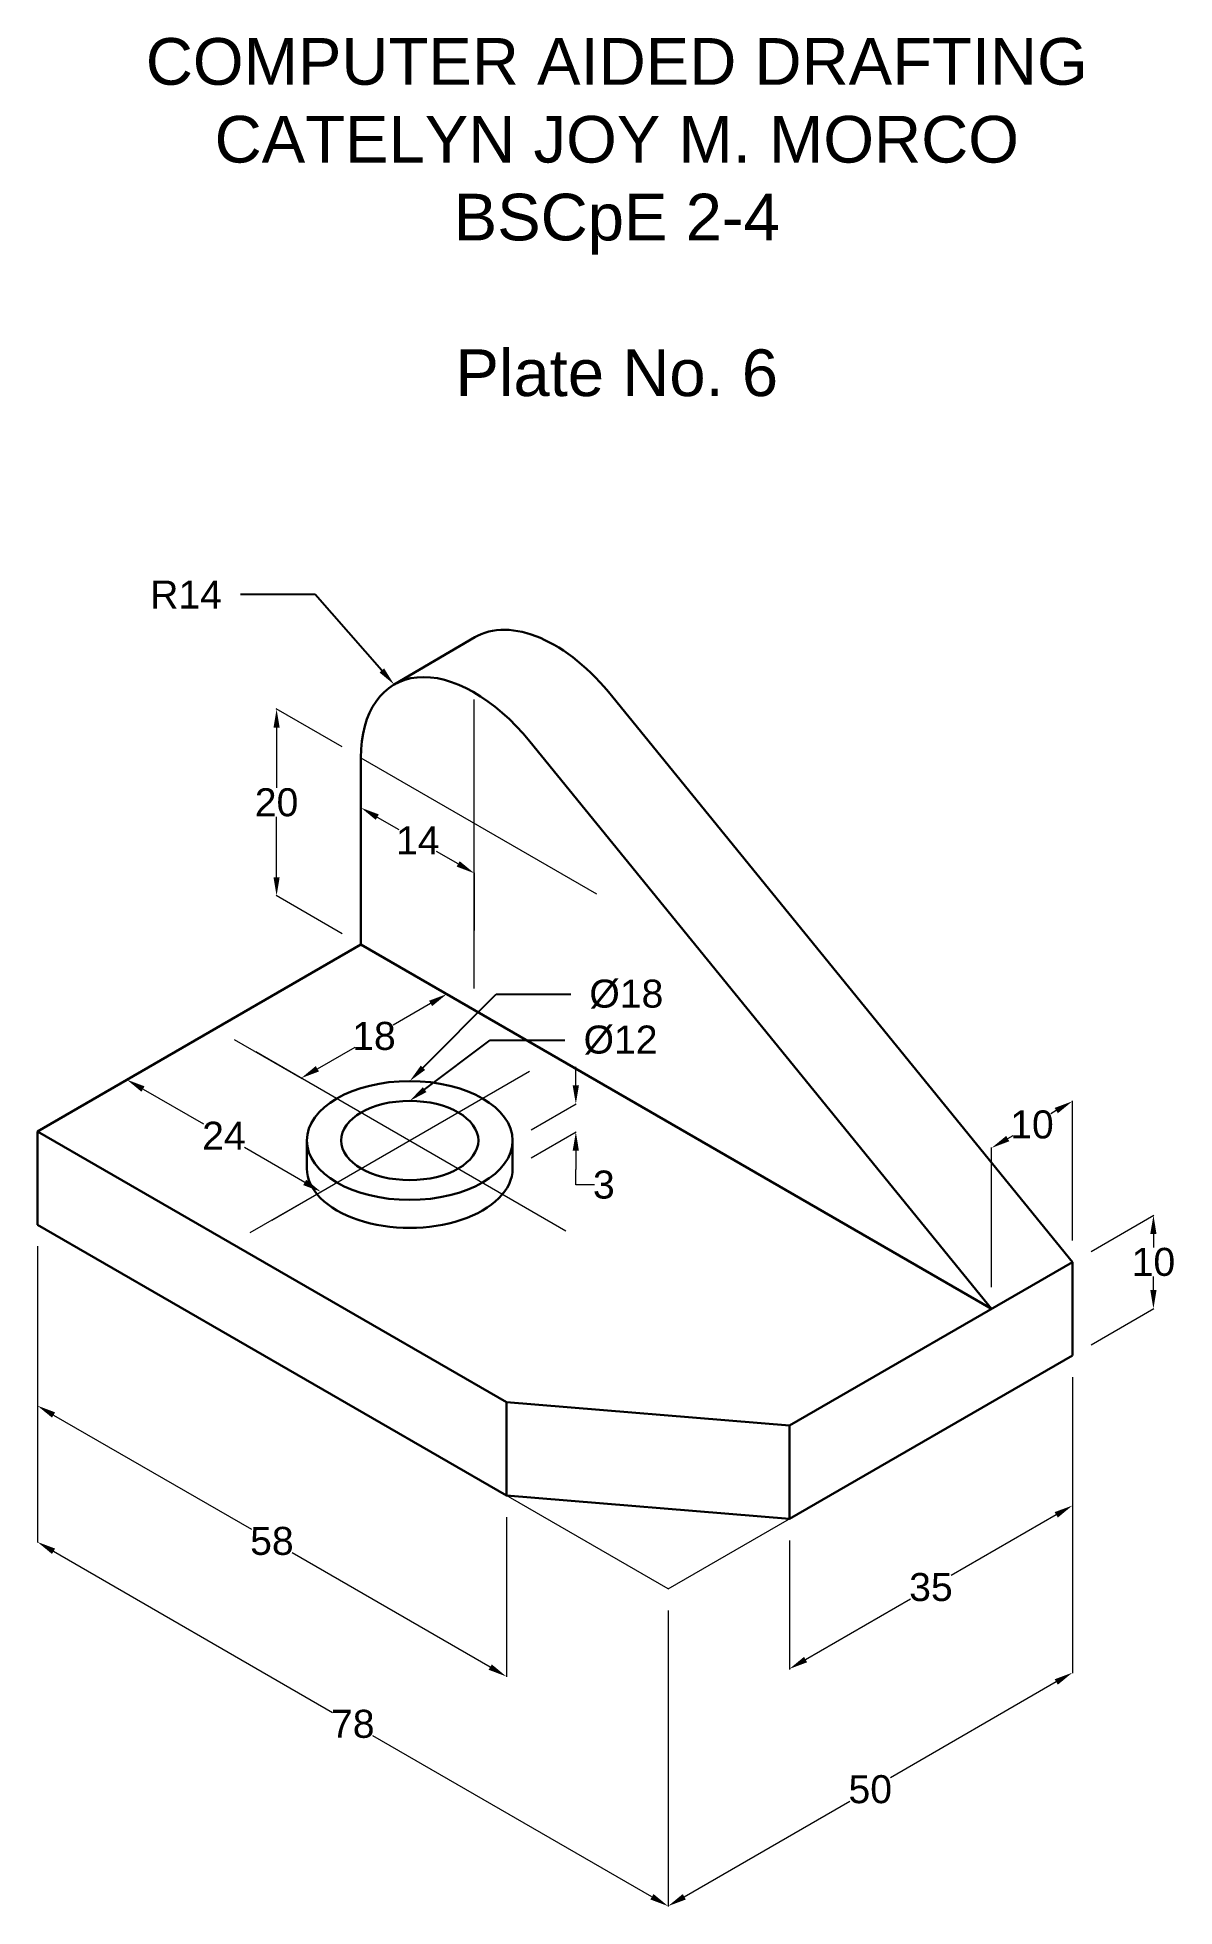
# Model space of a CAD drawing. Header units: inches. Extents: x 163 to 284, y 64 to 264.
import ezdxf
from ezdxf import colors
from ezdxf.entities.mleader import LeaderData, LeaderLine
from ezdxf.math import Vec2, Vec3

# ---------------------------------------------------------------- set-up
doc = ezdxf.new("R2010")
doc.units = ezdxf.units.IN
doc.header["$LTSCALE"] = 10
doc.header["$MEASUREMENT"] = 0
doc.header["$PDMODE"] = 35
doc.linetypes.add('CENTER2', pattern=[28.575, 19.05, -3.175, 3.175, -3.175])
for name, color, linetype, lineweight in [('centerlines', 4, 'CENTER2', 13), ('const lines', 5, 'Continuous', 9), ('dims', 3, 'Continuous', 13), ('Objectline', 7, 'Continuous', 30)]:
    doc.layers.add(name, color=color, linetype=linetype, lineweight=lineweight)
doc.styles.get("Standard").update_dxf_attribs({"font": 'arial.ttf'})
doc.dimstyles.new('Copy(3) of ISO-25', dxfattribs={"dimtxt": 3, "dimasz": 2, "dimexe": 0.049213, "dimexo": 2, "dimgap": 0.024606, "dimtad": 0, "dimtih": 1, "dimtoh": 1, "dimdec": 0, "dimzin": 1, "dimdsep": 46, "dimtxsty": 'Standard', "dimcen": 0, "dimadec": 0, "dimazin": 0, "dimtfac": 1, "dimtdec": 0, "dimtofl": 0, "dimtmove": 1, "dimatfit": 1, "dimfxl": 0.03937, "dimlwd": 13, "dimlwe": 13, "dimarcsym": 0})

# ---------------------------------------------------------------- blocks, each defined once
blk = doc.blocks.new('*D0')
at = {"layer": 'Defpoints', "color": 0, "transparency": 16777216}
for p in [(273.4, 123.33), (230.1, 98.33), (273.4, 89.36)]:
    blk.add_point(p, dxfattribs=at)
at = {"layer": 'dims', "color": 0, "linetype": 'Continuous', "lineweight": 13, "transparency": 16777216}
for p, q in [((273.4, 121.02), (273.4, 89.31)), ((230.1, 96.02), (230.1, 64.31)), ((271.67, 88.36), (253.92, 78.11)), ((231.83, 65.36), (249.58, 75.61))]:
    blk.add_line(p, q, dxfattribs=at)
at = {"layer": 'dims', "color": 0, "transparency": 16777216}
for points in [[(271.5, 88.65), (271.84, 88.07), (273.4, 89.36)], [(231.67, 65.65), (232, 65.07), (230.1, 64.36)]]:
    blk.add_solid(points, dxfattribs=at)
at = {"layer": 'dims', "color": 0, "transparency": 16777216, "insert": (251.75, 76.86), "char_height": 3, "attachment_point": 5}
blk.add_mtext('50', dxfattribs=at)
blk = doc.blocks.new('*D1')
at = {"layer": 'Defpoints', "color": 0, "transparency": 16777216}
for p in [(162.55, 137.33), (230.1, 98.33), (230.1, 64.36)]:
    blk.add_point(p, dxfattribs=at)
at = {"layer": 'dims', "color": 0, "linetype": 'Continuous', "lineweight": 13, "transparency": 16777216}
for p, q in [((162.55, 135.02), (162.55, 103.31)), ((164.28, 102.36), (194.16, 85.11)), ((230.1, 96.02), (230.1, 64.31)), ((228.37, 65.36), (198.49, 82.61))]:
    blk.add_line(p, q, dxfattribs=at)
at = {"layer": 'dims', "color": 0, "transparency": 16777216}
for points in [[(164.45, 102.65), (164.12, 102.07), (162.55, 103.36)], [(228.54, 65.65), (228.2, 65.07), (230.1, 64.36)]]:
    blk.add_solid(points, dxfattribs=at)
at = {"layer": 'dims', "color": 0, "transparency": 16777216, "insert": (196.33, 83.86), "char_height": 3, "attachment_point": 5}
blk.add_mtext('78', dxfattribs=at)
blk = doc.blocks.new('*D2')
at = {"layer": 'Defpoints', "color": 0, "transparency": 16777216}
for p in [(162.55, 137.33), (212.78, 108.33), (212.78, 88.95)]:
    blk.add_point(p, dxfattribs=at)
at = {"layer": 'dims', "color": 0, "linetype": 'Continuous', "lineweight": 13, "transparency": 16777216}
for p, q in [((162.55, 135.02), (162.55, 117.9)), ((164.28, 116.95), (185.49, 104.71)), ((212.78, 106.02), (212.78, 88.9)), ((211.05, 89.95), (189.84, 102.2))]:
    blk.add_line(p, q, dxfattribs=at)
at = {"layer": 'dims', "color": 0, "transparency": 16777216}
for points in [[(164.45, 117.24), (164.12, 116.67), (162.55, 117.95)], [(211.22, 90.24), (210.88, 89.67), (212.78, 88.95)]]:
    blk.add_solid(points, dxfattribs=at)
at = {"layer": 'dims', "color": 0, "transparency": 16777216, "insert": (187.67, 103.45), "char_height": 3, "attachment_point": 5}
blk.add_mtext('58', dxfattribs=at)
blk = doc.blocks.new('*D3')
at = {"layer": 'Defpoints', "color": 0, "transparency": 16777216}
for p in [(273.4, 133.33), (282.08, 128.33), (273.4, 123.33)]:
    blk.add_point(p, dxfattribs=at)
at = {"layer": 'dims', "color": 0, "linetype": 'Continuous', "lineweight": 13, "transparency": 16777216}
for p, q in [((275.4, 134.48), (282.13, 138.36)), ((282.08, 136.33), (282.08, 134.89)), ((282.08, 130.33), (282.08, 131.78)), ((275.4, 124.48), (282.13, 128.36))]:
    blk.add_line(p, q, dxfattribs=at)
at = {"layer": 'dims', "color": 0, "transparency": 16777216}
for points in [[(281.74, 136.33), (282.41, 136.33), (282.08, 138.33)], [(281.74, 130.33), (282.41, 130.33), (282.08, 128.33)]]:
    blk.add_solid(points, dxfattribs=at)
at = {"layer": 'dims', "color": 0, "transparency": 16777216, "insert": (282.08, 133.33), "char_height": 3, "attachment_point": 5}
blk.add_mtext('10', dxfattribs=at)
blk = doc.blocks.new('*D6')
at = {"layer": 'Defpoints', "color": 0, "transparency": 16777216}
for p in [(213.45, 146.35), (220.22, 147.25), (213.45, 143.35)]:
    blk.add_point(p, dxfattribs=at)
at = {"layer": 'dims', "color": 0, "linetype": 'Continuous', "lineweight": 13, "transparency": 16777216}
for p, q in [((220.22, 152.25), (220.22, 154.25)), ((215.45, 147.5), (220.27, 150.28)), ((215.45, 144.5), (220.27, 147.28)), ((220.22, 145.25), (220.22, 143.25)), ((220.22, 141.61), (220.22, 143.25)), ((222.22, 141.61), (220.22, 141.61))]:
    blk.add_line(p, q, dxfattribs=at)
at = {"layer": 'dims', "color": 0, "transparency": 16777216}
for points in [[(219.88, 152.25), (220.55, 152.25), (220.22, 150.25)], [(219.88, 145.25), (220.55, 145.25), (220.22, 147.25)]]:
    blk.add_solid(points, dxfattribs=at)
at = {"layer": 'dims', "color": 0, "transparency": 16777216, "insert": (223.22, 141.61), "char_height": 3, "attachment_point": 5}
blk.add_mtext('3', dxfattribs=at)
blk = doc.blocks.new('*D7')
at = {"layer": 'Defpoints', "color": 0, "transparency": 16777216}
for p in [(197.21, 187.33), (188.17, 172.55), (197.21, 167.33)]:
    blk.add_point(p, dxfattribs=at)
at = {"layer": 'dims', "color": 0, "linetype": 'Continuous', "lineweight": 13, "transparency": 16777216}
for p, q in [((195.21, 188.49), (188.12, 192.58)), ((188.17, 190.55), (188.17, 184.11)), ((188.17, 174.55), (188.17, 181)), ((195.21, 168.49), (188.12, 172.58))]:
    blk.add_line(p, q, dxfattribs=at)
at = {"layer": 'dims', "color": 0, "transparency": 16777216}
for points in [[(187.84, 190.55), (188.5, 190.55), (188.17, 192.55)], [(187.84, 174.55), (188.5, 174.55), (188.17, 172.55)]]:
    blk.add_solid(points, dxfattribs=at)
at = {"layer": 'dims', "color": 0, "transparency": 16777216, "insert": (188.17, 182.55), "char_height": 3, "attachment_point": 5}
blk.add_mtext('20', dxfattribs=at)
blk = doc.blocks.new('*D8')
at = {"layer": 'Defpoints', "color": 0, "transparency": 16777216}
for p in [(209.35, 174.97), (197.21, 167.33), (209.33, 160.32)]:
    blk.add_point(p, dxfattribs=at)
at = {"layer": 'dims', "color": 0, "linetype": 'Continuous', "lineweight": 13, "transparency": 16777216}
for p, q in [((197.21, 169.64), (197.22, 182.04)), ((198.96, 180.98), (201.26, 179.65)), ((207.62, 175.97), (205.31, 177.3)), ((209.34, 162.63), (209.35, 175.02))]:
    blk.add_line(p, q, dxfattribs=at)
at = {"layer": 'dims', "color": 0, "transparency": 16777216}
for points in [[(199.12, 181.27), (198.79, 180.69), (197.22, 181.98)], [(207.78, 176.26), (207.45, 175.68), (209.35, 174.97)]]:
    blk.add_solid(points, dxfattribs=at)
at = {"layer": 'dims', "color": 0, "transparency": 16777216, "insert": (203.29, 178.48), "char_height": 3, "attachment_point": 5}
blk.add_mtext('14', dxfattribs=at)
blk = doc.blocks.new('*D9')
at = {"layer": 'Defpoints', "color": 0, "transparency": 16777216}
for p in [(273.4, 123.33), (243.09, 105.83), (243.09, 89.76)]:
    blk.add_point(p, dxfattribs=at)
at = {"layer": 'dims', "color": 0, "linetype": 'Continuous', "lineweight": 13, "transparency": 16777216}
for p, q in [((273.4, 121.02), (273.4, 107.2)), ((271.67, 106.26), (260.43, 99.77)), ((243.09, 103.52), (243.09, 89.7)), ((244.82, 90.76), (256.06, 97.25))]:
    blk.add_line(p, q, dxfattribs=at)
at = {"layer": 'dims', "color": 0, "transparency": 16777216}
for points in [[(271.5, 106.55), (271.84, 105.97), (273.4, 107.26)], [(244.66, 91.05), (244.99, 90.47), (243.09, 89.76)]]:
    blk.add_solid(points, dxfattribs=at)
at = {"layer": 'dims', "color": 0, "transparency": 16777216, "insert": (258.25, 98.51), "char_height": 3, "attachment_point": 5}
blk.add_mtext('35', dxfattribs=at)
blk = doc.blocks.new('*D10')
at = {"layer": 'Defpoints', "color": 0, "transparency": 16777216}
for p in [(197.21, 167.33), (181.62, 158.33), (190.81, 153.03)]:
    blk.add_point(p, dxfattribs=at)
at = {"layer": 'dims', "color": 0, "linetype": 'Continuous', "lineweight": 13, "transparency": 16777216}
for p, q in [((199.21, 166.18), (206.44, 162)), ((204.66, 161.03), (200.64, 158.71)), ((183.62, 157.18), (190.86, 153)), ((192.54, 154.03), (196.57, 156.36))]:
    blk.add_line(p, q, dxfattribs=at)
at = {"layer": 'dims', "color": 0, "transparency": 16777216}
for points in [[(204.5, 161.32), (204.83, 160.74), (206.4, 162.03)], [(192.37, 154.32), (192.71, 153.74), (190.81, 153.03)]]:
    blk.add_solid(points, dxfattribs=at)
at = {"layer": 'dims', "color": 0, "transparency": 16777216, "insert": (198.6, 157.53), "char_height": 3, "attachment_point": 5}
blk.add_mtext('18', dxfattribs=at)
blk = doc.blocks.new('*D11')
at = {"layer": 'Defpoints', "color": 0, "transparency": 16777216}
for p in [(162.55, 147.33), (192.92, 140.86), (183.34, 135.33)]:
    blk.add_point(p, dxfattribs=at)
at = {"layer": 'dims', "color": 0, "linetype": 'Continuous', "lineweight": 13, "transparency": 16777216}
for p, q in [((164.55, 148.48), (172.18, 152.89)), ((173.87, 151.86), (180.34, 148.12)), ((191.19, 141.86), (184.72, 145.59)), ((185.34, 136.48), (192.97, 140.89))]:
    blk.add_line(p, q, dxfattribs=at)
at = {"layer": 'dims', "color": 0, "transparency": 16777216}
for points in [[(174.03, 152.15), (173.7, 151.57), (172.14, 152.86)], [(191.35, 142.15), (191.02, 141.57), (192.92, 140.86)]]:
    blk.add_solid(points, dxfattribs=at)
at = {"layer": 'dims', "color": 0, "transparency": 16777216, "insert": (182.53, 146.86), "char_height": 3, "attachment_point": 5}
blk.add_mtext('24', dxfattribs=at)
blk = doc.blocks.new('*D13')
at = {"layer": 'Defpoints', "color": 0, "transparency": 16777216}
for p in [(273.4, 150.55), (273.4, 133.33), (264.74, 128.33)]:
    blk.add_point(p, dxfattribs=at)
at = {"layer": 'dims', "color": 0, "linetype": 'Continuous', "lineweight": 13, "transparency": 16777216}
for p, q in [((273.4, 135.63), (273.4, 150.61)), ((271.67, 149.55), (271.1, 149.22)), ((266.48, 146.55), (267.05, 146.88)), ((264.74, 130.63), (264.74, 145.61))]:
    blk.add_line(p, q, dxfattribs=at)
at = {"layer": 'dims', "color": 0, "transparency": 16777216}
for points in [[(271.5, 149.84), (271.84, 149.27), (273.4, 150.55)], [(266.31, 146.84), (266.64, 146.27), (264.74, 145.55)]]:
    blk.add_solid(points, dxfattribs=at)
at = {"layer": 'dims', "color": 0, "transparency": 16777216, "insert": (269.07, 148.05), "char_height": 3, "attachment_point": 5}
blk.add_mtext('10', dxfattribs=at)

msp = doc.modelspace()

# ---------------------------------------------------------------- linework, layer by layer
at = {"layer": 'centerlines'}
for p, q in [((209.33, 166.33), (209.33, 193.59)), ((197.21, 187.33), (222.44, 172.77)), ((185.93, 155.87), (219.16, 136.69)), ((187.67, 137.83), (215.27, 153.76))]:
    msp.add_line(p, q, dxfattribs=at)
at = {"layer": 'const lines'}
for q in [(162.55, 137.33), (273.4, 123.33)]:
    msp.add_line((230.1, 98.33), q, dxfattribs=at)
at = {"layer": 'Objectline'}
for p, q in [((200.76, 195.18), (209.39, 200.24)), ((273.4, 133.33), (224.17, 193.83)), ((264.74, 128.33), (215.29, 189.09)), ((197.21, 167.33), (197.21, 187.33)), ((197.21, 167.33), (162.55, 147.33)), ((264.74, 128.33), (197.19, 167.33)), ((162.55, 137.33), (162.55, 147.33)), ((212.78, 118.33), (162.55, 147.33)), ((191.4, 146.35), (191.4, 143.35)), ((213.45, 146.35), (213.45, 143.35)), ((162.55, 137.33), (212.78, 108.33)), ((243.09, 115.83), (273.4, 133.33)), ((273.4, 123.33), (273.4, 133.33)), ((273.4, 123.33), (243.09, 105.83)), ((212.78, 118.33), (212.78, 108.33)), ((212.78, 118.33), (243.09, 115.83)), ((243.09, 105.83), (243.09, 115.83)), ((212.78, 108.33), (243.09, 105.83))]:
    msp.add_line(p, q, dxfattribs=at)
for centre, major_axis, start_param, end_param in [((217.96, 185.39), (8.57, -14.85), 8.102116, 9.43222), ((209.33, 180.33), (8.57, -14.85), 1.842604, 3.926991), ((202.43, 143.35), (-11.02, 0), 6.283185, 9.424778)]:
    msp.add_ellipse(centre, major_axis=major_axis, ratio=0.57735, start_param=start_param, end_param=end_param, dxfattribs=at)
for major_axis in [(-11.02, 0), (-7.35, 0)]:
    msp.add_ellipse((202.43, 146.35), major_axis=major_axis, ratio=0.57735, dxfattribs=at)

# ---------------------------------------------------------------- texts
at = {"layer": 'Objectline', "insert": (131.99, 264.41), "char_height": 5, "attachment_point": 1}
msp.add_mtext_dynamic_manual_height_columns('\\pxqc;COMPUTER AIDED DRAFTING\\PCATELYN JOY M. MORCO\\PBSCpE 2-4\\P\\PPlate No. 6', width=185.2279, gutter_width=0.492, heights=[0], dxfattribs=at)

# ---------------------------------------------------------------- dimensions: what is measured, and where the dimension line sits
at = {"layer": 'dims'}
for p1, p2, distance, picture, middle in [((197.21, 187.33), (197.21, 167.33), -9.04, '*D7', (188.17, 182.55)), ((197.21, 167.33), (209.33, 160.32), 12.69, '*D8', (203.29, 178.48)), ((197.21, 167.33), (181.62, 158.33), 9.19, '*D10', (198.6, 157.53)), ((162.55, 147.33), (183.34, 135.33), 9.58, '*D11', (182.53, 146.86)), ((264.74, 128.33), (273.4, 133.33), 14.92, '*D13', (269.07, 148.05)), ((273.4, 133.33), (273.4, 123.33), 8.67, '*D3', (282.08, 133.33)), ((162.55, 137.33), (230.1, 98.33), -29.41, '*D1', (196.33, 83.86)), ((162.55, 137.33), (212.78, 108.33), -16.78, '*D2', (187.67, 103.45)), ((230.1, 98.33), (273.4, 123.33), -29.41, '*D0', (251.75, 76.86)), ((273.4, 123.33), (243.09, 105.83), 13.91, '*D9', (258.25, 98.51))]:
    dim = msp.add_aligned_dim(p1=p1, p2=p2, distance=distance, dimstyle='Copy(3) of ISO-25', dxfattribs=at)
    dim.commit()
    dim.dimension.update_dxf_attribs({"geometry": picture, "text_midpoint": middle})
dim = msp.add_linear_dim(base=(220.22, 147.25), p1=(213.45, 146.35), p2=(213.45, 143.35), angle=270, dimstyle='Copy(3) of ISO-25', dxfattribs=at)
dim.commit()
dim.dimension.update_dxf_attribs({"geometry": '*D6', "text_midpoint": (220.62, 141.61), "dimtype": 161})

# ---------------------------------------------------------------- leaders
ml = msp.add_multileader_mtext('Standard', dxfattribs=at)
ml.set_content('R14', color=256)
ml.set_leader_properties()
ml.build(insert=Vec2(0, 0))
ml.multileader.update_dxf_attribs({"arrow_head_size": 2})
ctx = ml.context
ctx.base_point, ctx.char_height, ctx.arrow_head_size, ctx.plane_origin = Vec3(173.16, 204.82), 3, 2, Vec3(200.76, 195.18)
ctx.text_align_type = 2
notes = []
notes.append((ctx, [(0, (1, 1, 0), (192.32, 204.82), (-1, 0), 8, [(0, [(200.76, 195.18)], 0, [])])]))
ctx.mtext.insert, ctx.mtext.alignment, ctx.mtext.flow_direction = Vec3(182.32, 206.32), 3, 5
ml = msp.add_multileader_mtext('Standard', dxfattribs=at)
ml.set_content('%%C18', color=256)
ml.set_leader_properties()
ml.build(insert=Vec2(0, 0))
ml.multileader.update_dxf_attribs({"arrow_head_size": 2})
ctx = ml.context
ctx.base_point, ctx.char_height, ctx.arrow_head_size, ctx.plane_origin = Vec3(219.67, 162.02), 3, 2, Vec3(202.43, 152.71)
notes.append((ctx, [(0, (1, 1, 0), (211.67, 162.02), (1, 0), 8, [(0, [(202.43, 152.71)], 0, [])])]))
ctx.mtext.insert, ctx.mtext.flow_direction = Vec3(221.67, 163.58), 5
ml = msp.add_multileader_mtext('Standard', dxfattribs=at)
ml.set_content('%%C12', color=256)
ml.set_leader_properties()
ml.build(insert=Vec2(0, 0))
ml.multileader.update_dxf_attribs({"arrow_head_size": 2})
ctx = ml.context
ctx.base_point, ctx.char_height, ctx.arrow_head_size, ctx.plane_origin = Vec3(219.05, 157.1), 3, 2, Vec3(202.43, 150.59)
notes.append((ctx, [(1, (1, 1, 0), (211.05, 157.1), (1, 0), 8, [(0, [(202.43, 150.59)], 0, [])])]))
ctx.mtext.insert, ctx.mtext.flow_direction = Vec3(221.05, 158.66), 5
for ctx, leaders in notes:
    for number, flags, end, landing, length, lines in leaders:
        leader = LeaderData()
        leader.index, (leader.has_last_leader_line, leader.has_dogleg_vector, leader.attachment_direction) = number, flags
        leader.last_leader_point, leader.dogleg_vector, leader.dogleg_length = Vec3(end), Vec3(landing), length
        for number, points, colour, breaks in lines:
            line = LeaderLine()
            line.index, line.vertices, line.color, line.breaks = number, Vec3.list(points), colors.encode_raw_color(colour), breaks
            leader.lines.append(line)
        ctx.leaders.append(leader)

doc.saveas('drawing.dxf')
